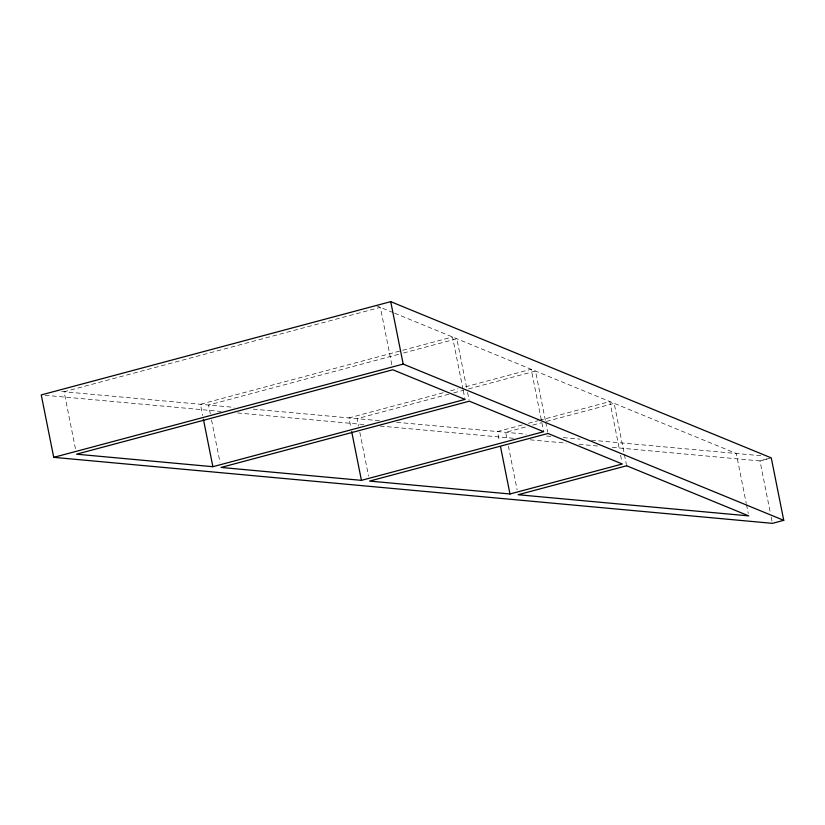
<?xml version="1.0" encoding="UTF-8"?>
<svg xmlns="http://www.w3.org/2000/svg" width="825" height="825" viewBox="0 0 825 825"><rect width="100%" height="100%" fill="white"/><g stroke="black" fill="none" stroke-linecap="round" stroke-linejoin="round"><path stroke-width="0.62" stroke-dasharray="4.12 3.09" d="M766.92 458.927L759.969 460.917L609.809 447.129M398.506 354.327L208.55 405.023L210.292 413.758M403.466 352.997L456.854 338.755L466.589 387.441M443.18 392.772L348.954 417.914L350.955 427.907M450.615 390.782L458.05 388.802M465.496 386.812L531.197 369.27L541.674 421.709M448.779 394.195L357.101 418.667L358.597 426.154M453.74 392.865L463.65 390.225M468.61 388.905L535.507 371.044L545.49 420.987M522.194 424.968L497.506 431.558L499.496 441.54M528.371 423.318L538.251 420.678M539.478 420.348L609.85 401.569L619.585 450.264M525.381 427.041L505.642 432.3L507.148 439.797M532.775 425.061L541.406 422.761M546.346 421.441L614.171 403.343L624.143 453.276M770.148 458.205L759.969 460.917L770.199 512.108M61.741 391.545L234.073 407.364M253.223 409.128L380.077 420.771M396.67 422.297L526.154 434.187M546.655 436.064L551.781 436.538M563.31 437.601L579.965 439.127M591.494 440.189L763.744 455.998M45.097 395.278L220.935 411.427M237.61 412.954L364.671 424.627M380.077 426.04L513.552 438.292M530.238 439.828L566.177 443.128M579.006 444.304L598.259 446.067M376.045 305.57L393.37 312.685M394.556 313.17L736.292 453.482L746.264 503.425M771.2 517.1L772.19 522.101M746.522 504.673L748.265 513.408M624.391 454.534L626.392 464.516M620.586 455.256L621.833 461.495M545.738 422.235L547.738 432.228M541.922 422.957L543.675 431.702M508.396 446.036L517.12 489.73M467.579 392.442L469.085 399.929M463.021 389.421L452.543 336.982L200.403 404.271L202.651 415.511M463.268 390.668L465.022 399.403M391.834 364.774L380.356 307.343L64.072 391.762L75.549 449.192M359.844 432.393L368.569 476.097M211.54 420.007L220.028 462.454"/><path stroke-width="1.24" d="M390.72 301.651L41.25 394.927L53.728 457.349L772.447 523.349L783.75 520.327L771.272 457.896L390.72 301.651L403.198 364.083L783.75 520.327M53.728 457.349L403.198 364.083M212.881 466.702L465.022 399.403L392.834 369.765L76.539 454.183L212.881 466.702L203.404 419.255M361.433 480.346L543.675 431.702L469.332 401.177L221.017 467.445L361.433 480.346L351.698 431.65M509.974 493.979L622.328 464.001L547.986 433.476L369.569 481.088L509.974 493.979L500.497 446.542M626.639 465.764L518.121 494.732L748.76 515.903L626.639 465.764"/></g></svg>
